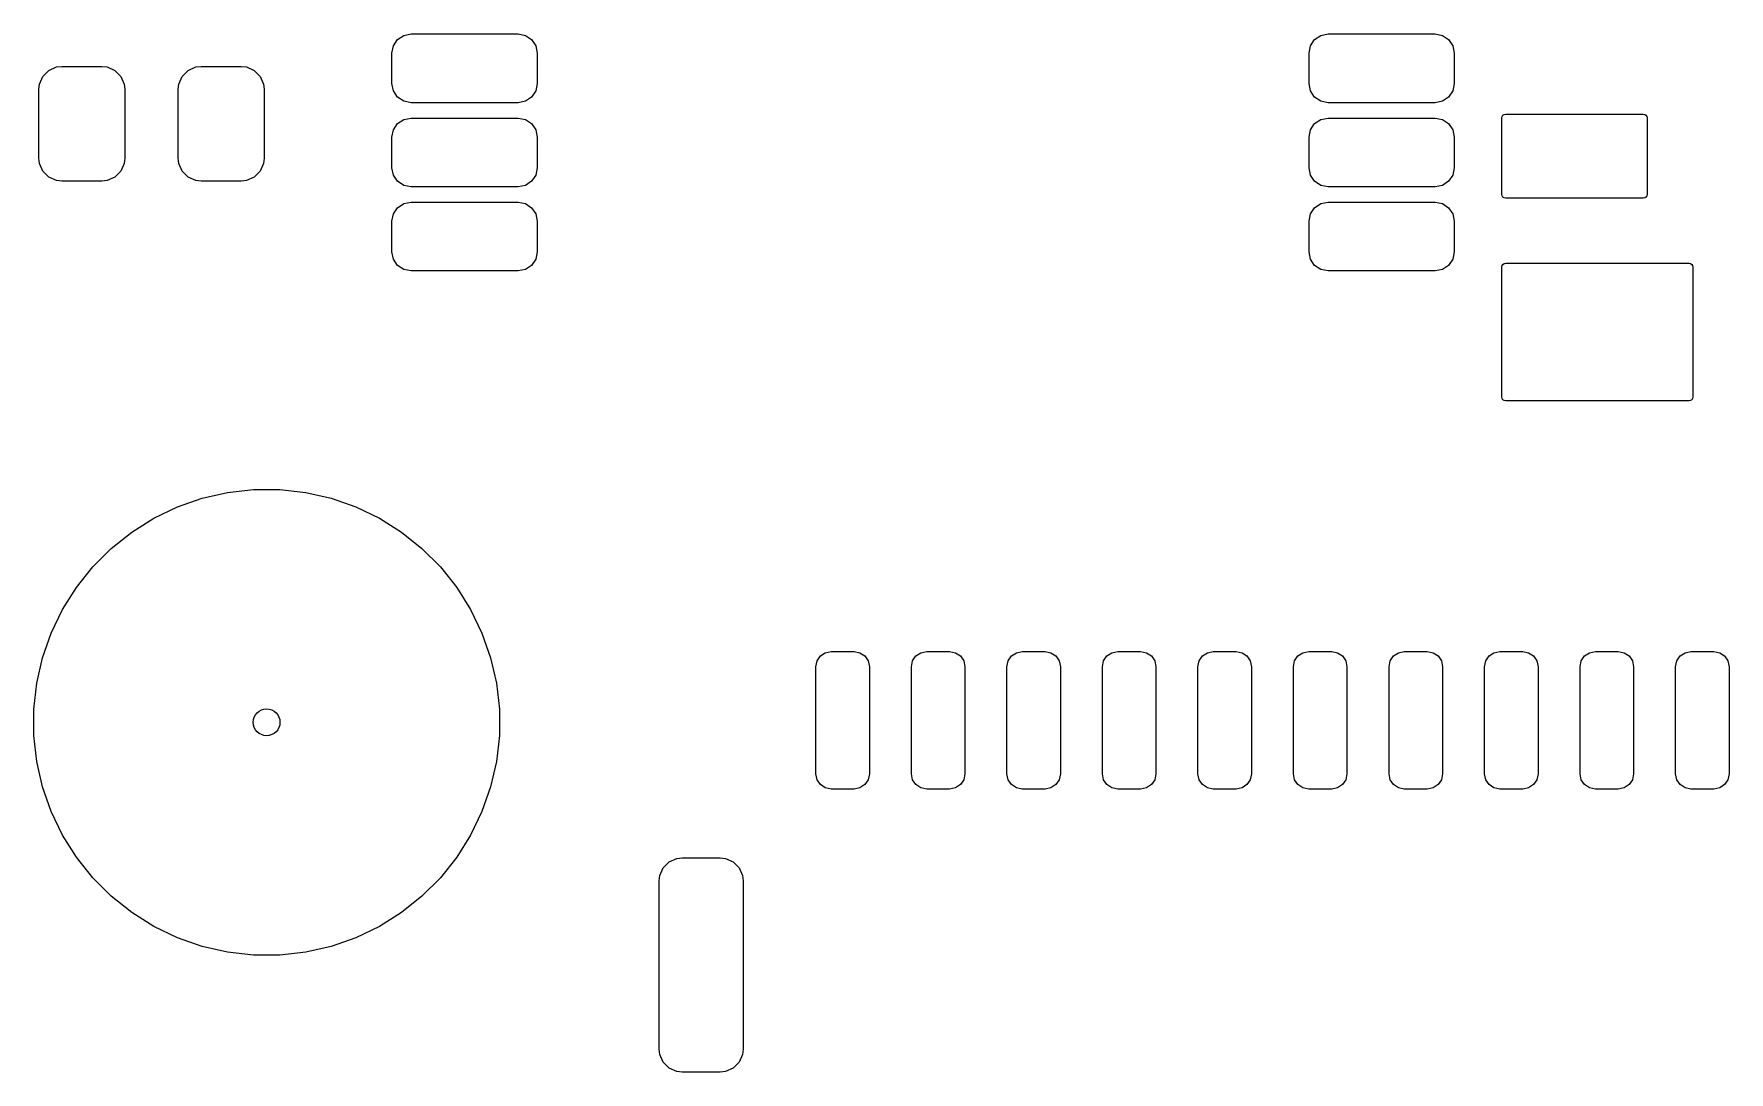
# Model space of a CAD drawing. Extents: x 4.87 to 6.73, y -4.84 to -2.9.
# Drawn here: x 4.907 to 5.78, y -4.833 to -4.299 of the extents above; entities that cross this region are included whole.
import ezdxf

# ---------------------------------------------------------------- set-up
doc = ezdxf.new("R2010")
doc.units = 0
doc.header["$MEASUREMENT"] = 0
doc.layers.add('BLACK', color=7, linetype='CONTINUOUS')

msp = doc.modelspace()

# ---------------------------------------------------------------- linework, layer by layer
at = {"layer": 'BLACK', "linetype": 'CONTINUOUS'}
for p, q in [((5.09128, -4.30852), (5.09203, -4.30476)), ((5.09203, -4.30476), (5.09416, -4.30156)), ((5.09416, -4.30156), (5.09736, -4.29943)), ((5.09736, -4.29943), (5.10112, -4.29868)), ((5.10112, -4.29868), (5.15624, -4.29868)), ((5.15624, -4.29868), (5.16001, -4.29943)), ((5.16001, -4.29943), (5.1632, -4.30156)), ((5.1632, -4.30156), (5.16533, -4.30476)), ((5.16533, -4.30476), (5.16608, -4.30852)), ((5.56372, -4.30852), (5.56447, -4.30476)), ((5.56447, -4.30476), (5.5666, -4.30156)), ((5.5666, -4.30156), (5.5698, -4.29943)), ((5.5698, -4.29943), (5.57356, -4.29868)), ((5.57356, -4.29868), (5.62868, -4.29868)), ((5.62868, -4.29868), (5.63245, -4.29943)), ((5.63245, -4.29943), (5.63564, -4.30156)), ((5.63564, -4.30156), (5.63777, -4.30476)), ((5.63777, -4.30476), (5.63852, -4.30852)), ((5.09128, -4.32427), (5.09128, -4.30852)), ((5.16608, -4.30852), (5.16608, -4.32427)), ((5.56372, -4.32427), (5.56372, -4.30852)), ((5.63852, -4.30852), (5.63852, -4.32427)), ((4.90964, -4.3245), (4.9114, -4.32053)), ((4.9114, -4.32053), (4.91447, -4.31746)), ((4.91447, -4.31746), (4.91844, -4.31571)), ((4.91844, -4.31571), (4.92114, -4.31539)), ((4.92114, -4.31539), (4.94181, -4.31539)), ((4.94181, -4.31539), (4.94452, -4.31571)), ((4.94452, -4.31571), (4.94849, -4.31746)), ((4.94849, -4.31746), (4.95156, -4.32053)), ((4.95156, -4.32053), (4.95331, -4.3245)), ((4.98149, -4.3245), (4.98325, -4.32053)), ((4.98325, -4.32053), (4.98632, -4.31746)), ((4.98632, -4.31746), (4.99029, -4.31571)), ((4.99029, -4.31571), (4.99299, -4.31539)), ((4.99299, -4.31539), (5.01366, -4.31539)), ((5.01366, -4.31539), (5.01637, -4.31571)), ((5.01637, -4.31571), (5.02034, -4.31746)), ((5.02034, -4.31746), (5.02341, -4.32053)), ((5.02341, -4.32053), (5.02516, -4.3245)), ((4.90933, -4.3272), (4.90964, -4.3245)), ((4.90933, -4.36264), (4.90933, -4.3272)), ((4.95331, -4.3245), (4.95362, -4.3272)), ((4.95362, -4.3272), (4.95362, -4.36264)), ((4.98118, -4.3272), (4.98149, -4.3245)), ((4.98118, -4.36264), (4.98118, -4.3272)), ((5.02516, -4.3245), (5.02547, -4.3272)), ((5.02547, -4.3272), (5.02547, -4.36264)), ((5.09203, -4.32804), (5.09128, -4.32427)), ((5.09416, -4.33123), (5.09203, -4.32804)), ((5.09736, -4.33336), (5.09416, -4.33123)), ((5.1632, -4.33123), (5.16001, -4.33336)), ((5.16533, -4.32804), (5.1632, -4.33123)), ((5.16608, -4.32427), (5.16533, -4.32804)), ((5.56447, -4.32804), (5.56372, -4.32427)), ((5.5666, -4.33123), (5.56447, -4.32804)), ((5.5698, -4.33336), (5.5666, -4.33123)), ((5.63564, -4.33123), (5.63245, -4.33336)), ((5.63777, -4.32804), (5.63564, -4.33123)), ((5.63852, -4.32427), (5.63777, -4.32804)), ((5.10112, -4.33411), (5.09736, -4.33336)), ((5.15624, -4.33411), (5.10112, -4.33411)), ((5.16001, -4.33336), (5.15624, -4.33411)), ((5.57356, -4.33411), (5.5698, -4.33336)), ((5.62868, -4.33411), (5.57356, -4.33411)), ((5.63245, -4.33336), (5.62868, -4.33411)), ((5.66365, -4.34055), (5.66429, -4.34012)), ((5.66429, -4.34012), (5.66504, -4.33997)), ((5.66504, -4.33997), (5.73591, -4.33997)), ((5.73591, -4.33997), (5.73666, -4.34012)), ((5.73666, -4.34012), (5.7373, -4.34055)), ((5.09128, -4.35183), (5.09203, -4.34806)), ((5.09203, -4.34806), (5.09416, -4.34487)), ((5.09416, -4.34487), (5.09736, -4.34274)), ((5.09736, -4.34274), (5.10112, -4.34199)), ((5.10112, -4.34199), (5.15624, -4.34199)), ((5.15624, -4.34199), (5.16001, -4.34274)), ((5.16001, -4.34274), (5.1632, -4.34487)), ((5.1632, -4.34487), (5.16533, -4.34806)), ((5.16533, -4.34806), (5.16608, -4.35183)), ((5.56372, -4.35183), (5.56447, -4.34806)), ((5.56447, -4.34806), (5.5666, -4.34487)), ((5.5666, -4.34487), (5.5698, -4.34274)), ((5.5698, -4.34274), (5.57356, -4.34199)), ((5.57356, -4.34199), (5.62868, -4.34199)), ((5.62868, -4.34199), (5.63245, -4.34274)), ((5.63245, -4.34274), (5.63564, -4.34487)), ((5.63564, -4.34487), (5.63777, -4.34806)), ((5.63777, -4.34806), (5.63852, -4.35183)), ((5.66307, -4.34194), (5.66322, -4.34119)), ((5.66307, -4.38131), (5.66307, -4.34194)), ((5.66322, -4.34119), (5.66365, -4.34055)), ((5.7373, -4.34055), (5.73773, -4.34119)), ((5.73773, -4.34119), (5.73788, -4.34194)), ((5.73788, -4.34194), (5.73788, -4.38131)), ((5.09128, -4.36758), (5.09128, -4.35183)), ((5.16608, -4.35183), (5.16608, -4.36758)), ((5.56372, -4.36758), (5.56372, -4.35183)), ((5.63852, -4.35183), (5.63852, -4.36758)), ((4.90964, -4.36534), (4.90933, -4.36264)), ((4.9114, -4.36931), (4.90964, -4.36534)), ((4.95331, -4.36534), (4.95156, -4.36931)), ((4.95362, -4.36264), (4.95331, -4.36534)), ((4.98149, -4.36534), (4.98118, -4.36264)), ((4.98325, -4.36931), (4.98149, -4.36534)), ((5.02516, -4.36534), (5.02341, -4.36931)), ((5.02547, -4.36264), (5.02516, -4.36534)), ((4.91447, -4.37238), (4.9114, -4.36931)), ((4.91844, -4.37414), (4.91447, -4.37238)), ((4.92114, -4.37445), (4.91844, -4.37414)), ((4.94181, -4.37445), (4.92114, -4.37445)), ((4.94452, -4.37414), (4.94181, -4.37445)), ((4.94849, -4.37238), (4.94452, -4.37414)), ((4.95156, -4.36931), (4.94849, -4.37238)), ((4.98632, -4.37238), (4.98325, -4.36931)), ((4.99029, -4.37414), (4.98632, -4.37238)), ((4.99299, -4.37445), (4.99029, -4.37414)), ((5.01366, -4.37445), (4.99299, -4.37445)), ((5.01637, -4.37414), (5.01366, -4.37445)), ((5.02034, -4.37238), (5.01637, -4.37414)), ((5.02341, -4.36931), (5.02034, -4.37238)), ((5.09203, -4.37135), (5.09128, -4.36758)), ((5.09416, -4.37454), (5.09203, -4.37135)), ((5.09736, -4.37667), (5.09416, -4.37454)), ((5.1632, -4.37454), (5.16001, -4.37667)), ((5.16533, -4.37135), (5.1632, -4.37454)), ((5.16608, -4.36758), (5.16533, -4.37135)), ((5.56447, -4.37135), (5.56372, -4.36758)), ((5.5666, -4.37454), (5.56447, -4.37135)), ((5.5698, -4.37667), (5.5666, -4.37454)), ((5.63564, -4.37454), (5.63245, -4.37667)), ((5.63777, -4.37135), (5.63564, -4.37454)), ((5.63852, -4.36758), (5.63777, -4.37135)), ((5.10112, -4.37742), (5.09736, -4.37667)), ((5.15624, -4.37742), (5.10112, -4.37742)), ((5.16001, -4.37667), (5.15624, -4.37742)), ((5.57356, -4.37742), (5.5698, -4.37667)), ((5.62868, -4.37742), (5.57356, -4.37742)), ((5.63245, -4.37667), (5.62868, -4.37742)), ((5.66322, -4.38207), (5.66307, -4.38131)), ((5.66365, -4.38271), (5.66322, -4.38207)), ((5.66429, -4.38313), (5.66365, -4.38271)), ((5.66504, -4.38328), (5.66429, -4.38313)), ((5.73591, -4.38328), (5.66504, -4.38328)), ((5.73666, -4.38313), (5.73591, -4.38328)), ((5.7373, -4.38271), (5.73666, -4.38313)), ((5.73773, -4.38207), (5.7373, -4.38271)), ((5.73788, -4.38131), (5.73773, -4.38207)), ((5.09128, -4.39514), (5.09203, -4.39137)), ((5.09203, -4.39137), (5.09416, -4.38818)), ((5.09416, -4.38818), (5.09736, -4.38604)), ((5.09736, -4.38604), (5.10112, -4.3853)), ((5.10112, -4.3853), (5.15624, -4.3853)), ((5.15624, -4.3853), (5.16001, -4.38604)), ((5.16001, -4.38604), (5.1632, -4.38818)), ((5.1632, -4.38818), (5.16533, -4.39137)), ((5.16533, -4.39137), (5.16608, -4.39514)), ((5.56372, -4.39514), (5.56447, -4.39137)), ((5.56447, -4.39137), (5.5666, -4.38818)), ((5.5666, -4.38818), (5.5698, -4.38604)), ((5.5698, -4.38604), (5.57356, -4.3853)), ((5.57356, -4.3853), (5.62868, -4.3853)), ((5.62868, -4.3853), (5.63245, -4.38604)), ((5.63245, -4.38604), (5.63564, -4.38818)), ((5.63564, -4.38818), (5.63777, -4.39137)), ((5.63777, -4.39137), (5.63852, -4.39514)), ((5.09128, -4.41089), (5.09128, -4.39514)), ((5.16608, -4.39514), (5.16608, -4.41089)), ((5.56372, -4.41089), (5.56372, -4.39514)), ((5.63852, -4.39514), (5.63852, -4.41089)), ((5.09203, -4.41465), (5.09128, -4.41089)), ((5.09416, -4.41785), (5.09203, -4.41465)), ((5.09736, -4.41998), (5.09416, -4.41785)), ((5.1632, -4.41785), (5.16001, -4.41998)), ((5.16533, -4.41465), (5.1632, -4.41785)), ((5.16608, -4.41089), (5.16533, -4.41465)), ((5.56447, -4.41465), (5.56372, -4.41089)), ((5.5666, -4.41785), (5.56447, -4.41465)), ((5.5698, -4.41998), (5.5666, -4.41785)), ((5.63564, -4.41785), (5.63245, -4.41998)), ((5.63777, -4.41465), (5.63564, -4.41785)), ((5.63852, -4.41089), (5.63777, -4.41465)), ((5.66307, -4.41871), (5.66322, -4.41796)), ((5.66307, -4.48564), (5.66307, -4.41871)), ((5.66322, -4.41796), (5.66365, -4.41732)), ((5.66365, -4.41732), (5.66429, -4.4169)), ((5.66429, -4.4169), (5.66504, -4.41675)), ((5.66504, -4.41675), (5.75953, -4.41675)), ((5.75953, -4.41675), (5.76028, -4.4169)), ((5.76028, -4.4169), (5.76092, -4.41732)), ((5.76092, -4.41732), (5.76135, -4.41796)), ((5.76135, -4.41796), (5.7615, -4.41871)), ((5.7615, -4.41871), (5.7615, -4.48564)), ((5.10112, -4.42073), (5.09736, -4.41998)), ((5.15624, -4.42073), (5.10112, -4.42073)), ((5.16001, -4.41998), (5.15624, -4.42073)), ((5.57356, -4.42073), (5.5698, -4.41998)), ((5.62868, -4.42073), (5.57356, -4.42073)), ((5.63245, -4.41998), (5.62868, -4.42073)), ((5.66322, -4.4864), (5.66307, -4.48564)), ((5.66365, -4.48704), (5.66322, -4.4864)), ((5.66429, -4.48746), (5.66365, -4.48704)), ((5.66504, -4.48761), (5.66429, -4.48746)), ((5.75953, -4.48761), (5.66504, -4.48761)), ((5.76028, -4.48746), (5.75953, -4.48761)), ((5.76092, -4.48704), (5.76028, -4.48746)), ((5.76135, -4.4864), (5.76092, -4.48704)), ((5.7615, -4.48564), (5.76135, -4.4864)), ((4.98076, -4.54217), (4.99347, -4.53772)), ((4.99347, -4.53772), (5.0066, -4.53473)), ((5.0066, -4.53473), (5.01998, -4.53322)), ((5.01998, -4.53322), (5.03345, -4.53322)), ((5.03345, -4.53322), (5.04683, -4.53473)), ((5.04683, -4.53473), (5.05995, -4.53772)), ((5.05995, -4.53772), (5.07266, -4.54217)), ((4.95723, -4.55518), (4.96863, -4.54801)), ((4.96863, -4.54801), (4.98076, -4.54217)), ((5.07266, -4.54217), (5.0848, -4.54801)), ((5.0848, -4.54801), (5.0962, -4.55518)), ((4.9467, -4.56357), (4.95723, -4.55518)), ((5.0962, -4.55518), (5.10673, -4.56357)), ((4.93718, -4.5731), (4.9467, -4.56357)), ((5.10673, -4.56357), (5.11625, -4.5731)), ((4.92878, -4.58362), (4.93718, -4.5731)), ((5.11625, -4.5731), (5.12464, -4.58362)), ((4.92162, -4.59503), (4.92878, -4.58362)), ((5.12464, -4.58362), (5.13181, -4.59503)), ((4.91577, -4.60716), (4.92162, -4.59503)), ((5.13181, -4.59503), (5.13765, -4.60716)), ((4.91133, -4.61987), (4.91577, -4.60716)), ((5.13765, -4.60716), (5.1421, -4.61987)), ((5.31026, -4.62151), (5.31197, -4.61896)), ((5.31197, -4.61896), (5.31453, -4.61725)), ((5.31453, -4.61725), (5.31754, -4.61665)), ((5.31754, -4.61665), (5.32935, -4.61665)), ((5.32935, -4.61665), (5.33236, -4.61725)), ((5.33236, -4.61725), (5.33492, -4.61896)), ((5.33492, -4.61896), (5.33663, -4.62151)), ((5.35948, -4.62151), (5.36118, -4.61896)), ((5.36118, -4.61896), (5.36374, -4.61725)), ((5.36374, -4.61725), (5.36675, -4.61665)), ((5.36675, -4.61665), (5.37856, -4.61665)), ((5.37856, -4.61665), (5.38158, -4.61725)), ((5.38158, -4.61725), (5.38413, -4.61896)), ((5.38413, -4.61896), (5.38584, -4.62151)), ((5.40869, -4.62151), (5.4104, -4.61896)), ((5.4104, -4.61896), (5.41295, -4.61725)), ((5.41295, -4.61725), (5.41596, -4.61665)), ((5.41596, -4.61665), (5.42778, -4.61665)), ((5.42778, -4.61665), (5.43079, -4.61725)), ((5.43079, -4.61725), (5.43334, -4.61896)), ((5.43334, -4.61896), (5.43505, -4.62151)), ((5.4579, -4.62151), (5.45961, -4.61896)), ((5.45961, -4.61896), (5.46216, -4.61725)), ((5.46216, -4.61725), (5.46518, -4.61665)), ((5.46518, -4.61665), (5.47699, -4.61665)), ((5.47699, -4.61665), (5.48, -4.61725)), ((5.48, -4.61725), (5.48256, -4.61896)), ((5.48256, -4.61896), (5.48426, -4.62151)), ((5.50712, -4.62151), (5.50882, -4.61896)), ((5.50882, -4.61896), (5.51138, -4.61725)), ((5.51138, -4.61725), (5.51439, -4.61665)), ((5.51439, -4.61665), (5.5262, -4.61665)), ((5.5262, -4.61665), (5.52921, -4.61725)), ((5.52921, -4.61725), (5.53177, -4.61896)), ((5.53177, -4.61896), (5.53348, -4.62151)), ((5.55633, -4.62151), (5.55803, -4.61896)), ((5.55803, -4.61896), (5.56059, -4.61725)), ((5.56059, -4.61725), (5.5636, -4.61665)), ((5.5636, -4.61665), (5.57541, -4.61665)), ((5.57541, -4.61665), (5.57843, -4.61725)), ((5.57843, -4.61725), (5.58098, -4.61896)), ((5.58098, -4.61896), (5.58269, -4.62151)), ((5.60554, -4.62151), (5.60725, -4.61896)), ((5.60725, -4.61896), (5.6098, -4.61725)), ((5.6098, -4.61725), (5.61281, -4.61665)), ((5.61281, -4.61665), (5.62463, -4.61665)), ((5.62463, -4.61665), (5.62764, -4.61725)), ((5.62764, -4.61725), (5.63019, -4.61896)), ((5.63019, -4.61896), (5.6319, -4.62151)), ((5.65475, -4.62151), (5.65646, -4.61896)), ((5.65646, -4.61896), (5.65901, -4.61725)), ((5.65901, -4.61725), (5.66203, -4.61665)), ((5.66203, -4.61665), (5.67384, -4.61665)), ((5.67384, -4.61665), (5.67685, -4.61725)), ((5.67685, -4.61725), (5.67941, -4.61896)), ((5.67941, -4.61896), (5.68111, -4.62151)), ((5.70397, -4.62151), (5.70567, -4.61896)), ((5.70567, -4.61896), (5.70823, -4.61725)), ((5.70823, -4.61725), (5.71124, -4.61665)), ((5.71124, -4.61665), (5.72305, -4.61665)), ((5.72305, -4.61665), (5.72606, -4.61725)), ((5.72606, -4.61725), (5.72862, -4.61896)), ((5.72862, -4.61896), (5.73033, -4.62151)), ((5.75318, -4.62151), (5.75488, -4.61896)), ((5.75488, -4.61896), (5.75744, -4.61725)), ((5.75744, -4.61725), (5.76045, -4.61665)), ((5.76045, -4.61665), (5.77226, -4.61665)), ((5.77226, -4.61665), (5.77528, -4.61725)), ((5.77528, -4.61725), (5.77783, -4.61896)), ((5.77783, -4.61896), (5.77954, -4.62151)), ((4.90833, -4.633), (4.91133, -4.61987)), ((5.1421, -4.61987), (5.14509, -4.633)), ((5.30967, -4.62453), (5.31026, -4.62151)), ((5.30967, -4.67965), (5.30967, -4.62453)), ((5.33663, -4.62151), (5.33722, -4.62453)), ((5.33722, -4.62453), (5.33722, -4.67965)), ((5.35888, -4.62453), (5.35948, -4.62151)), ((5.35888, -4.67965), (5.35888, -4.62453)), ((5.38584, -4.62151), (5.38644, -4.62453)), ((5.38644, -4.62453), (5.38644, -4.67965)), ((5.40809, -4.62453), (5.40869, -4.62151)), ((5.40809, -4.67965), (5.40809, -4.62453)), ((5.43505, -4.62151), (5.43565, -4.62453)), ((5.43565, -4.62453), (5.43565, -4.67965)), ((5.4573, -4.62453), (5.4579, -4.62151)), ((5.4573, -4.67965), (5.4573, -4.62453)), ((5.48426, -4.62151), (5.48486, -4.62453)), ((5.48486, -4.62453), (5.48486, -4.67965)), ((5.50652, -4.62453), (5.50712, -4.62151)), ((5.50652, -4.67965), (5.50652, -4.62453)), ((5.53348, -4.62151), (5.53407, -4.62453)), ((5.53407, -4.62453), (5.53407, -4.67965)), ((5.55573, -4.62453), (5.55633, -4.62151)), ((5.55573, -4.67965), (5.55573, -4.62453)), ((5.58269, -4.62151), (5.58329, -4.62453)), ((5.58329, -4.62453), (5.58329, -4.67965)), ((5.60494, -4.62453), (5.60554, -4.62151)), ((5.60494, -4.67965), (5.60494, -4.62453)), ((5.6319, -4.62151), (5.6325, -4.62453)), ((5.6325, -4.62453), (5.6325, -4.67965)), ((5.65415, -4.62453), (5.65475, -4.62151)), ((5.65415, -4.67965), (5.65415, -4.62453)), ((5.68111, -4.62151), (5.68171, -4.62453)), ((5.68171, -4.62453), (5.68171, -4.67965)), ((5.70337, -4.62453), (5.70397, -4.62151)), ((5.70337, -4.67965), (5.70337, -4.62453)), ((5.73033, -4.62151), (5.73093, -4.62453)), ((5.73093, -4.62453), (5.73093, -4.67965)), ((5.75258, -4.62453), (5.75318, -4.62151)), ((5.75258, -4.67965), (5.75258, -4.62453)), ((5.77954, -4.62151), (5.78014, -4.62453)), ((5.78014, -4.62453), (5.78014, -4.67965)), ((4.90682, -4.64638), (4.90833, -4.633)), ((5.14509, -4.633), (5.1466, -4.64638)), ((4.90682, -4.65984), (4.90682, -4.64638)), ((5.1466, -4.64638), (5.1466, -4.65984)), ((4.90833, -4.67322), (4.90682, -4.65984)), ((5.1466, -4.65984), (5.14509, -4.67322)), ((4.91133, -4.68635), (4.90833, -4.67322)), ((5.14509, -4.67322), (5.1421, -4.68635)), ((5.31026, -4.68266), (5.30967, -4.67965)), ((5.33722, -4.67965), (5.33663, -4.68266)), ((5.35948, -4.68266), (5.35888, -4.67965)), ((5.38644, -4.67965), (5.38584, -4.68266)), ((5.40869, -4.68266), (5.40809, -4.67965)), ((5.43565, -4.67965), (5.43505, -4.68266)), ((5.4579, -4.68266), (5.4573, -4.67965)), ((5.48486, -4.67965), (5.48426, -4.68266)), ((5.50712, -4.68266), (5.50652, -4.67965)), ((5.53407, -4.67965), (5.53348, -4.68266)), ((5.55633, -4.68266), (5.55573, -4.67965)), ((5.58329, -4.67965), (5.58269, -4.68266)), ((5.60554, -4.68266), (5.60494, -4.67965)), ((5.6325, -4.67965), (5.6319, -4.68266)), ((5.65475, -4.68266), (5.65415, -4.67965)), ((5.68171, -4.67965), (5.68111, -4.68266)), ((5.70397, -4.68266), (5.70337, -4.67965)), ((5.73093, -4.67965), (5.73033, -4.68266)), ((5.75318, -4.68266), (5.75258, -4.67965)), ((5.78014, -4.67965), (5.77954, -4.68266)), ((4.91577, -4.69906), (4.91133, -4.68635)), ((5.1421, -4.68635), (5.13765, -4.69906)), ((5.31197, -4.68521), (5.31026, -4.68266)), ((5.31453, -4.68692), (5.31197, -4.68521)), ((5.31754, -4.68752), (5.31453, -4.68692)), ((5.32935, -4.68752), (5.31754, -4.68752)), ((5.33236, -4.68692), (5.32935, -4.68752)), ((5.33492, -4.68521), (5.33236, -4.68692)), ((5.33663, -4.68266), (5.33492, -4.68521)), ((5.36118, -4.68521), (5.35948, -4.68266)), ((5.36374, -4.68692), (5.36118, -4.68521)), ((5.36675, -4.68752), (5.36374, -4.68692)), ((5.37856, -4.68752), (5.36675, -4.68752)), ((5.38158, -4.68692), (5.37856, -4.68752)), ((5.38413, -4.68521), (5.38158, -4.68692)), ((5.38584, -4.68266), (5.38413, -4.68521)), ((5.4104, -4.68521), (5.40869, -4.68266)), ((5.41295, -4.68692), (5.4104, -4.68521)), ((5.41596, -4.68752), (5.41295, -4.68692)), ((5.42778, -4.68752), (5.41596, -4.68752)), ((5.43079, -4.68692), (5.42778, -4.68752)), ((5.43334, -4.68521), (5.43079, -4.68692)), ((5.43505, -4.68266), (5.43334, -4.68521)), ((5.45961, -4.68521), (5.4579, -4.68266)), ((5.46216, -4.68692), (5.45961, -4.68521)), ((5.46518, -4.68752), (5.46216, -4.68692)), ((5.47699, -4.68752), (5.46518, -4.68752)), ((5.48, -4.68692), (5.47699, -4.68752)), ((5.48256, -4.68521), (5.48, -4.68692)), ((5.48426, -4.68266), (5.48256, -4.68521)), ((5.50882, -4.68521), (5.50712, -4.68266)), ((5.51138, -4.68692), (5.50882, -4.68521)), ((5.51439, -4.68752), (5.51138, -4.68692)), ((5.5262, -4.68752), (5.51439, -4.68752)), ((5.52921, -4.68692), (5.5262, -4.68752)), ((5.53177, -4.68521), (5.52921, -4.68692)), ((5.53348, -4.68266), (5.53177, -4.68521)), ((5.55803, -4.68521), (5.55633, -4.68266)), ((5.56059, -4.68692), (5.55803, -4.68521)), ((5.5636, -4.68752), (5.56059, -4.68692)), ((5.57541, -4.68752), (5.5636, -4.68752)), ((5.57843, -4.68692), (5.57541, -4.68752)), ((5.58098, -4.68521), (5.57843, -4.68692)), ((5.58269, -4.68266), (5.58098, -4.68521)), ((5.60725, -4.68521), (5.60554, -4.68266)), ((5.6098, -4.68692), (5.60725, -4.68521)), ((5.61281, -4.68752), (5.6098, -4.68692)), ((5.62463, -4.68752), (5.61281, -4.68752)), ((5.62764, -4.68692), (5.62463, -4.68752)), ((5.63019, -4.68521), (5.62764, -4.68692)), ((5.6319, -4.68266), (5.63019, -4.68521)), ((5.65646, -4.68521), (5.65475, -4.68266)), ((5.65901, -4.68692), (5.65646, -4.68521)), ((5.66203, -4.68752), (5.65901, -4.68692)), ((5.67384, -4.68752), (5.66203, -4.68752)), ((5.67685, -4.68692), (5.67384, -4.68752)), ((5.67941, -4.68521), (5.67685, -4.68692)), ((5.68111, -4.68266), (5.67941, -4.68521)), ((5.70567, -4.68521), (5.70397, -4.68266)), ((5.70823, -4.68692), (5.70567, -4.68521)), ((5.71124, -4.68752), (5.70823, -4.68692)), ((5.72305, -4.68752), (5.71124, -4.68752)), ((5.72606, -4.68692), (5.72305, -4.68752)), ((5.72862, -4.68521), (5.72606, -4.68692)), ((5.73033, -4.68266), (5.72862, -4.68521)), ((5.75488, -4.68521), (5.75318, -4.68266)), ((5.75744, -4.68692), (5.75488, -4.68521)), ((5.76045, -4.68752), (5.75744, -4.68692)), ((5.77226, -4.68752), (5.76045, -4.68752)), ((5.77528, -4.68692), (5.77226, -4.68752)), ((5.77783, -4.68521), (5.77528, -4.68692)), ((5.77954, -4.68266), (5.77783, -4.68521)), ((4.92162, -4.71119), (4.91577, -4.69906)), ((5.13765, -4.69906), (5.13181, -4.71119)), ((4.92878, -4.7226), (4.92162, -4.71119)), ((5.13181, -4.71119), (5.12464, -4.7226)), ((4.93718, -4.73312), (4.92878, -4.7226)), ((5.12464, -4.7226), (5.11625, -4.73312)), ((5.23409, -4.72502), (5.23806, -4.72327)), ((5.23806, -4.72327), (5.24077, -4.72295)), ((5.24077, -4.72295), (5.26045, -4.72295)), ((5.26045, -4.72295), (5.26316, -4.72327)), ((5.26316, -4.72327), (5.26713, -4.72502)), ((4.9467, -4.74265), (4.93718, -4.73312)), ((5.11625, -4.73312), (5.10673, -4.74265)), ((5.22896, -4.73476), (5.22927, -4.73206)), ((5.22927, -4.73206), (5.23102, -4.72809)), ((5.23102, -4.72809), (5.23409, -4.72502)), ((5.26713, -4.72502), (5.2702, -4.72809)), ((5.2702, -4.72809), (5.27195, -4.73206)), ((5.27195, -4.73206), (5.27226, -4.73476)), ((5.22896, -4.82138), (5.22896, -4.73476)), ((5.27226, -4.73476), (5.27226, -4.82138)), ((4.95723, -4.75104), (4.9467, -4.74265)), ((5.10673, -4.74265), (5.0962, -4.75104)), ((4.96863, -4.75821), (4.95723, -4.75104)), ((4.98076, -4.76405), (4.96863, -4.75821)), ((5.0848, -4.75821), (5.07266, -4.76405)), ((5.0962, -4.75104), (5.0848, -4.75821)), ((4.99347, -4.7685), (4.98076, -4.76405)), ((5.07266, -4.76405), (5.05995, -4.7685)), ((5.0066, -4.77149), (4.99347, -4.7685)), ((5.01998, -4.773), (5.0066, -4.77149)), ((5.03345, -4.773), (5.01998, -4.773)), ((5.04683, -4.77149), (5.03345, -4.773)), ((5.05995, -4.7685), (5.04683, -4.77149)), ((5.22927, -4.82408), (5.22896, -4.82138)), ((5.23102, -4.82805), (5.22927, -4.82408)), ((5.23409, -4.83112), (5.23102, -4.82805)), ((5.2702, -4.82805), (5.26713, -4.83112)), ((5.27195, -4.82408), (5.2702, -4.82805)), ((5.27226, -4.82138), (5.27195, -4.82408)), ((5.23806, -4.83288), (5.23409, -4.83112)), ((5.24077, -4.83319), (5.23806, -4.83288)), ((5.26045, -4.83319), (5.24077, -4.83319)), ((5.26316, -4.83288), (5.26045, -4.83319)), ((5.26713, -4.83112), (5.26316, -4.83288))]:
    msp.add_line(p, q, dxfattribs=at)
at = {"layer": 'BLACK'}
msp.add_circle((5.02671, -4.65311), 0.00689, dxfattribs=at)
at = {"layer": 'WHITE'}
msp.add_circle((5.02671, -4.65311), 0.00689, dxfattribs=at)

doc.saveas('drawing.dxf')
